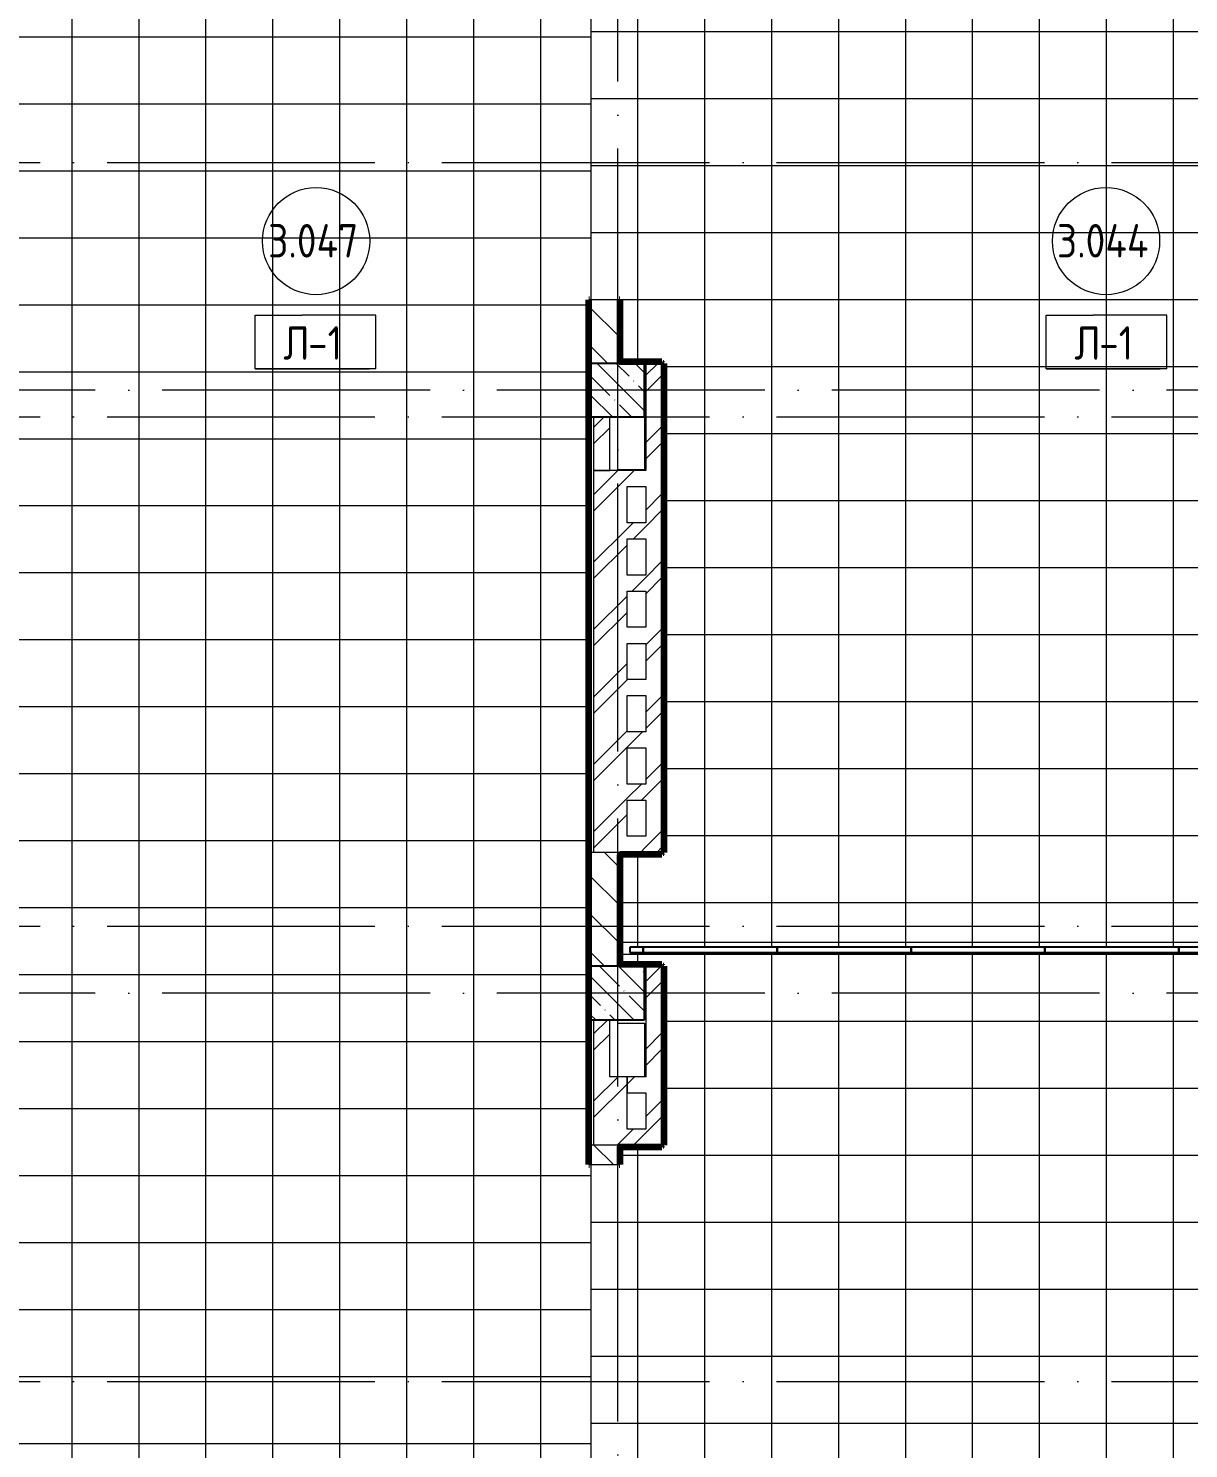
# Model space of a CAD drawing. Header units: millimetres. Extents: x 97 to 215964, y -4577 to 60645.
# Drawn here: x 199647 to 208311, y 18725 to 29325 of the extents above; entities that cross this region are included whole.
import ezdxf

# ---------------------------------------------------------------- set-up
doc = ezdxf.new("R2010")
doc.units = ezdxf.units.MM
doc.linetypes.add('ADSK_Линия сетки', pattern=[2500, 2000, -250, 0, -250])
for name, color, linetype, lineweight in [('A-AREA-____-IDEN', 2, 'Continuous', 20), ('A-FLOR-____-IDEN', 11, 'Continuous', 20), ('A-FLOR-____-OTLN', 192, 'Continuous', 9), ('A-FLOR-____-PATT', 8, 'Continuous', 9), ('A-GENM-____-MCUT', 13, 'Continuous', 9), ('A-GENM-____-OTLN', 13, 'Continuous', 9), ('A-WALL-____-MCUT', 113, 'Continuous', 9), ('A-WALL-____-PATT', 111, 'Continuous', 9), ('I-WALL-____-OTLN', 2, 'Continuous', 9), ('S-COLS-____-MCUT', 52, 'Continuous', 9), ('S-COLS-____-OTLN', 52, 'Continuous', 9), ('S-GRID-____-OTLN', 1, 'Continuous', 9)]:
    doc.layers.add(name, color=color, linetype=linetype, lineweight=lineweight)
doc.styles.add('GOST Common', font='GOST_Common.ttf', dxfattribs={"width": 0.9, "height": 250})
pattern_1 = [(45, (0, 0), (-251.4472, 251.4472), []), (45, (0, 381), (-251.4472, 251.4472), [])]
pattern_2 = [(135, (0, 0), (-141.42136, -141.42136), [])]

# ---------------------------------------------------------------- blocks, each defined once
blk = doc.blocks.new('BSC_Колонна _Прямоугольная - 400x400-V90-О_АИ_ПП_8_400_Целиком')
at = {"layer": 'S-COLS-____-OTLN', "lineweight": 5}
h = blk.add_hatch(dxfattribs=at)
h.set_pattern_fill('FP_100', color=256, style=0, pattern_type=2)
h.set_pattern_definition([(135, (-145249.98, -26625), (-142.5612, -142.5612), []), (135, (-145107.42, -26625), (-142.5612, -142.5612), [252.016, -50.403, 3.353, -47.05])])
h.paths.add_polyline_path([(-200, -200), (200, -200), (200, 200), (-200, 200)])
at = {"layer": 'S-COLS-____-MCUT', "color": 130, "lineweight": 25}
for p, q in [((200, 200), (-200, 200)), ((-200, 200), (-200, -200)), ((200, -200), (200, 200)), ((-200, -200), (200, -200))]:
    blk.add_line(p, q, dxfattribs=at)
blk = doc.blocks.new('BSC_Колонна _Прямоугольная - 400x400-V92-О_АИ_ПП_8_400_Целиком')
at = {"layer": 'S-COLS-____-OTLN', "lineweight": 5}
h = blk.add_hatch(dxfattribs=at)
h.set_pattern_fill('FP_102', color=256, style=0, pattern_type=2)
h.set_pattern_definition([(135, (-145249.98, -22125), (-142.5612, -142.5612), []), (135, (-145107.42, -22125), (-142.5612, -142.5612), [252.016, -50.403, 3.353, -47.05])])
h.paths.add_polyline_path([(-200, -200), (200, -200), (200, 200), (-200, 200)])
at = {"layer": 'S-COLS-____-MCUT', "color": 130, "lineweight": 25}
for p, q in [((200, 200), (-200, 200)), ((-200, 200), (-200, -200)), ((200, -200), (200, 200)), ((-200, -200), (200, -200))]:
    blk.add_line(p, q, dxfattribs=at)
blk = doc.blocks.new('101_Трансформируемая перегородка - 101_Трансформируемая перегородка без двери-38025956-О_АИ_ПП_8_400_Целиком')
at = {"layer": 'A-GENM-____-MCUT', "color": 130, "lineweight": 25}
for p, q in [((100, 0), (0, 0)), ((0, 0), (0, -40)), ((100, -40), (100, 0)), ((100, 0), (100, -40)), ((1100, 0), (100, 0)), ((2100, 0), (1100, 0)), ((1100, 0), (1100, -40)), ((1100, -40), (1100, 0)), ((3100, 0), (2100, 0)), ((2100, 0), (2100, -40)), ((2100, -40), (2100, 0)), ((4100, 0), (3100, 0)), ((3100, 0), (3100, -40)), ((3100, -40), (3100, 0)), ((5100, 0), (4100, 0)), ((4100, 0), (4100, -40)), ((4100, -40), (4100, 0)), ((6100, 0), (5100, 0)), ((5100, 0), (5100, -40)), ((5100, -40), (5100, 0)), ((7100, 0), (6100, 0)), ((6100, 0), (6100, -40)), ((6100, -40), (6100, 0)), ((7100, -40), (7100, 0)), ((7200, 0), (7100, 0)), ((7100, 0), (7100, -40)), ((7200, -40), (7200, 0)), ((0, -40), (100, -40)), ((100, -40), (1100, -40)), ((1100, -40), (2100, -40)), ((2100, -40), (3100, -40)), ((3100, -40), (4100, -40)), ((4100, -40), (5100, -40)), ((5100, -40), (6100, -40)), ((6100, -40), (7100, -40)), ((7100, -40), (7200, -40))]:
    blk.add_line(p, q, dxfattribs=at)
blk = doc.blocks.new('0083_СОШ675_АР_R22_rvt-1-О_АИ_ПП_8_400_Целиком')
at = {"layer": 'A-WALL-____-PATT', "lineweight": 5}
h = blk.add_hatch(dxfattribs=at)
h.set_pattern_fill('FP_10', color=10, style=0, pattern_type=2)
h.set_pattern_definition(pattern_2)
h.paths.add_polyline_path([(145050, 26825), (145250, 26825), (145250, 27300), (145050, 27300), (145050, 26825)])
h.paths.add_polyline_path([(145050, 29800), (145250, 29800), (145250, 30925), (145050, 30925), (145050, 29800)])
h = blk.add_hatch(dxfattribs=at)
h.set_pattern_fill('FP_7', color=10, style=0, pattern_type=2)
h.set_pattern_definition(pattern_1)
h.paths.add_polyline_path([(145580, 23175), (145580, 26825), (145460, 26825), (145460, 23175)])
h = blk.add_hatch(dxfattribs=at)
h.set_pattern_fill('FP_7', color=10, style=0, pattern_type=2)
h.set_pattern_definition(pattern_1)
h.paths.add_polyline_path([(145190, 26025), (145190, 26425), (145070, 26425), (145070, 26025)])
h = blk.add_hatch(dxfattribs=at)
h.set_pattern_fill('FP_7', color=10, style=0, pattern_type=2)
h.set_pattern_definition(pattern_1)
h.paths.add_polyline_path([(145460, 25905), (145460, 26025), (145070, 26025), (145070, 25905), (145378, 25905)])
h = blk.add_hatch(dxfattribs=at)
h.set_pattern_fill('FP_7', color=10, style=0, pattern_type=2)
h.set_pattern_definition(pattern_1)
h.paths.add_polyline_path([(145070, 23295), (145320, 23295), (145320, 25905), (145070, 25905), (145070, 23574)])
h = blk.add_hatch(dxfattribs=at)
h.set_pattern_fill('FP_7', color=10, style=0, pattern_type=2)
h.set_pattern_definition(pattern_1)
h.paths.add_polyline_path([(145460, 25515), (145460, 25635), (145320, 25635), (145320, 25515), (145378, 25515)])
h = blk.add_hatch(dxfattribs=at)
h.set_pattern_fill('FP_7', color=10, style=0, pattern_type=2)
h.set_pattern_definition(pattern_1)
h.paths.add_polyline_path([(145320, 25125), (145460, 25125), (145460, 25245), (145320, 25245)])
h = blk.add_hatch(dxfattribs=at)
h.set_pattern_fill('FP_7', color=10, style=0, pattern_type=2)
h.set_pattern_definition(pattern_1)
h.paths.add_polyline_path([(145320, 24735), (145460, 24735), (145460, 24855), (145320, 24855)])
h = blk.add_hatch(dxfattribs=at)
h.set_pattern_fill('FP_7', color=10, style=0, pattern_type=2)
h.set_pattern_definition(pattern_1)
h.paths.add_polyline_path([(145320, 23955), (145460, 23955), (145460, 24075), (145320, 24075)])
h = blk.add_hatch(dxfattribs=at)
h.set_pattern_fill('FP_7', color=10, style=0, pattern_type=2)
h.set_pattern_definition(pattern_1)
h.paths.add_polyline_path([(145460, 23565), (145460, 23685), (145320, 23685), (145320, 23565), (145378, 23565)])
h = blk.add_hatch(dxfattribs=at)
h.set_pattern_fill('FP_7', color=10, style=0, pattern_type=2)
h.set_pattern_definition(pattern_1)
h.paths.add_polyline_path([(145460, 23175), (145460, 23295), (145070, 23295), (145070, 23175), (145378, 23175)])
h = blk.add_hatch(dxfattribs=at)
h.set_pattern_fill('FP_10', color=10, style=0, pattern_type=2)
h.set_pattern_definition(pattern_2)
h.paths.add_polyline_path([(145250, 22325), (145250, 23175), (145050, 23175), (145050, 22325)])
h = blk.add_hatch(dxfattribs=at)
h.set_pattern_fill('FP_7', color=10, style=0, pattern_type=2)
h.set_pattern_definition(pattern_1)
h.paths.add_polyline_path([(145580, 21110), (145580, 22325), (145460, 22325), (145460, 21110)])
h = blk.add_hatch(dxfattribs=at)
h.set_pattern_fill('FP_7', color=10, style=0, pattern_type=2)
h.set_pattern_definition(pattern_1)
h.paths.add_polyline_path([(145190, 21500), (145190, 21925), (145070, 21925), (145070, 21500)])
h = blk.add_hatch(dxfattribs=at)
h.set_pattern_fill('FP_7', color=10, style=0, pattern_type=2)
h.set_pattern_definition(pattern_1)
h.paths.add_polyline_path([(145320, 21110), (145320, 21500), (145070, 21500), (145070, 21110)])
h = blk.add_hatch(dxfattribs=at)
h.set_pattern_fill('FP_7', color=10, style=0, pattern_type=2)
h.set_pattern_definition(pattern_1)
h.paths.add_polyline_path([(145320, 21380), (145460, 21380), (145460, 21500), (145320, 21500)])
h = blk.add_hatch(dxfattribs=at)
h.set_pattern_fill('FP_7', color=10, style=0, pattern_type=2)
h.set_pattern_definition(pattern_1)
h.paths.add_polyline_path([(145250, 20990), (145580, 20990), (145580, 21110), (145070, 21110), (145070, 20990)])
h = blk.add_hatch(dxfattribs=at)
h.set_pattern_fill('FP_10', color=10, style=0, pattern_type=2)
h.set_pattern_definition(pattern_2)
h.paths.add_polyline_path([(145250, 17825), (145250, 18345), (145050, 18345), (145050, 17825)])
h.paths.add_polyline_path([(145050, 20845), (145250, 20845), (145250, 20990), (145050, 20990)])
at = {"layer": 'A-FLOR-____-OTLN', "color": 90}
for p, q in [((145250, 26030), (145250, 26425)), ((145450, 26425), (145450, 26030)), ((145450, 26030), (145250, 26030)), ((145250, 21500), (145250, 21900)), ((145250, 21900), (145450, 21900)), ((145450, 21900), (145450, 21500))]:
    blk.add_line(p, q, dxfattribs=at)
at = {"layer": 'A-WALL-____-MCUT', "color": 50, "lineweight": 13}
for p, q in [((145050, 27300), (145050, 26825)), ((145250, 27300), (145050, 27300)), ((145250, 26825), (145250, 27300)), ((145460, 26825), (145460, 26025)), ((145580, 26825), (145460, 26825)), ((145580, 23175), (145580, 26825)), ((145070, 26425), (145070, 26025)), ((145190, 26025), (145190, 26425)), ((145460, 26025), (145070, 26025)), ((145070, 26025), (145070, 25905)), ((145070, 26025), (145190, 26025)), ((145070, 25905), (145070, 23295)), ((145320, 25905), (145460, 25905)), ((145320, 25635), (145320, 25905)), ((145460, 25905), (145460, 25635)), ((145460, 25635), (145320, 25635)), ((145320, 25515), (145460, 25515)), ((145320, 25245), (145320, 25515)), ((145460, 25515), (145460, 25245)), ((145460, 25245), (145320, 25245)), ((145320, 25125), (145460, 25125)), ((145320, 24855), (145320, 25125)), ((145460, 25125), (145460, 24855)), ((145460, 24855), (145320, 24855)), ((145320, 24735), (145460, 24735)), ((145320, 24465), (145320, 24735)), ((145460, 24735), (145460, 24465)), ((145460, 24465), (145320, 24465)), ((145320, 24345), (145460, 24345)), ((145320, 24075), (145320, 24345)), ((145460, 24345), (145460, 24075)), ((145460, 24075), (145320, 24075)), ((145320, 23685), (145320, 23955)), ((145320, 23955), (145460, 23955)), ((145460, 23955), (145460, 23685)), ((145460, 23685), (145320, 23685)), ((145320, 23295), (145320, 23565)), ((145320, 23565), (145460, 23565)), ((145460, 23565), (145460, 23295)), ((145070, 23295), (145070, 23175)), ((145460, 23295), (145320, 23295)), ((145050, 23175), (145050, 22325)), ((145070, 23175), (145050, 23175)), ((145250, 22325), (145250, 23175)), ((145250, 23175), (145460, 23175)), ((145460, 23175), (145580, 23175)), ((145460, 22325), (145460, 21500)), ((145580, 22325), (145460, 22325)), ((145580, 21110), (145580, 22325)), ((145070, 21925), (145070, 21500)), ((145190, 21500), (145190, 21925)), ((145070, 21500), (145070, 21110)), ((145320, 21500), (145190, 21500)), ((145460, 21500), (145320, 21500)), ((145320, 21500), (145320, 21380)), ((145320, 21110), (145320, 21500)), ((145320, 21380), (145460, 21380)), ((145460, 21380), (145460, 21110)), ((145070, 21110), (145070, 20990)), ((145460, 21110), (145320, 21110)), ((145580, 20990), (145580, 21110)), ((145050, 20990), (145050, 20845)), ((145070, 20990), (145050, 20990)), ((145250, 20990), (145580, 20990)), ((145250, 20845), (145250, 20990)), ((145050, 20845), (145250, 20845))]:
    blk.add_line(p, q, dxfattribs=at)
at = {"layer": 'A-WALL-____-MCUT', "color": 10, "lineweight": 5}
for p, q in [((145250, 23175), (145070, 23175)), ((145250, 20990), (145070, 20990))]:
    blk.add_line(p, q, dxfattribs=at)
at = {"layer": 'A-GENM-____-OTLN', "color": 90, "lineweight": 9, "rotation": 180}
blk.add_blockref('101_Трансформируемая перегородка - 101_Трансформируемая перегородка без двери-38025956-О_АИ_ПП_8_400_Целиком', (152540, 22428), dxfattribs=at)
at = {"layer": 'S-COLS-____-OTLN', "color": 90, "lineweight": 9}
for name, p in [('BSC_Колонна _Прямоугольная - 400x400-V90-О_АИ_ПП_8_400_Целиком', (145250, 26625)), ('BSC_Колонна _Прямоугольная - 400x400-V92-О_АИ_ПП_8_400_Целиком', (145250, 22125))]:
    blk.add_blockref(name, p, dxfattribs=at)
blk = doc.blocks.new('ADSK_Марка_Перекрытие - Типоразмер_ADSK_Марка-158127-О_АИ_ПП_8_400_Целиком')
at = {"layer": 'A-FLOR-____-IDEN'}
for p, q in [((-4.5, 4), (-1, 4)), ((-4.5, 0), (-4.5, 4)), ((4.5, 4), (-1, 4)), ((4.5, 0), (4.5, 4)), ((4.5, 0), (-4.5, 0)), ((-4.5, 0), (4, 0))]:
    blk.add_line(p, q, dxfattribs=at)
blk = doc.blocks.new('ADSK_Марка_Помещение_ОдноЗначение - Номер-159740-О_АИ_ПП_8_400_Целиком')
at = {"layer": 'A-AREA-____-IDEN'}
blk.add_circle((0, 0), 4, dxfattribs=at)

msp = doc.modelspace()

# ---------------------------------------------------------------- hatches: boundary and pattern name
at = {"layer": 'A-FLOR-____-PATT'}
h = msp.add_hatch(dxfattribs=at)
h.set_pattern_fill('FP_206', color=256, style=0, pattern_type=2)
h.set_pattern_definition([(270, (201472.87, 27262.5), (500, 3e-14), []), (0, (201472.87, 27262.5), (0, 500), [])])
h.paths.add_polyline_path([(203832.865903, 12800.000586), (203832.865903, 18345), (203847.865903, 18345), (203847.865903, 20845), (203832.865903, 20845), (203832.865903, 27299.999414), (203847.865903, 27299.999414), (203847.700658, 29799.999414), (203832.865903, 29799.999414), (203832.865903, 36649.999414), (203847.865903, 36649.999414), (203847.865903, 39149.999414), (203832.865903, 39149.999414), (203832.865903, 42694.998706), (203847.865903, 42694.998706), (203847.865903, 43944.998706), (203832.865903, 43944.998706), (203832.865903, 45324.968424), (199262.887824, 45324.968424), (199262.887824, 39459.99902), (199247.865903, 39459.99902), (199247.887824, 38359.99902), (199262.887824, 38359.99902), (199262.887824, 37555.15091), (199257.887824, 37555.15091), (199257.887824, 37545.151496), (199247.887824, 37545.151496), (199247.865903, 37540.151496), (198019.022324, 37540.151496), (198019.022324, 37535.151496), (197516.753324, 37535.151496), (197516.753324, 37540.151496), (195512.887824, 37540.151496), (195512.887824, 33539.968424), (199247.887824, 33539.968424), (199247.887824, 33534.968424), (199257.887824, 33534.968424), (199257.887824, 33524.968424), (199262.887824, 33524.967838), (199262.887824, 32015.000398), (199047.865903, 32015.000398), (199047.887824, 30515.000398), (199262.887824, 30513.97172), (199262.887824, 28124.296143), (199257.887824, 28124.296143), (199257.887824, 28114.296143), (199247.887824, 28114.296143), (199247.865903, 28109.296143), (195687.865903, 28109.296143), (195687.865903, 27787.500586), (195682.865903, 27787.500586), (195682.865903, 27777.500586), (195672.865903, 27777.500586), (195672.399768, 27772.500586), (195562.888824, 27772.500586), (195562.888824, 27787.5), (195497.866903, 27787.5), (195497.887824, 25674.999986), (195512.888824, 25674.999986), (195512.888824, 25640.000161), (199257.887824, 25640.000161), (199257.887824, 25625.000161), (199262.887824, 25624.986828), (199262.887824, 24992.999575), (199247.865903, 24992.999575), (199247.887824, 23892.999575), (199262.887824, 23892.999575), (199262.887824, 23215.119334), (199247.865903, 23215.119334), (199247.865903, 23154.166194), (199047.865903, 23154.166194), (199047.865903, 22229.166194), (199247.865903, 22229.166194), (199247.887824, 22115.119334), (199262.887824, 22115.119334), (199262.887824, 21113.999393), (199247.865903, 21113.999393), (199247.887824, 20013.999393), (199262.887824, 20013.999393), (199262.887824, 18423.996862), (199247.865903, 18423.996862), (199247.887824, 17323.996862), (199262.887824, 17323.996862), (199262.887824, 13477.20297), (199267.887824, 13477.20297), (199267.887824, 12974.93397), (199262.887824, 12974.93397), (199262.887824, 12800.000586), (201660.280486, 12800.000586)])
h.paths.add_polyline_path([(195497.865903, 36525), (195497.887824, 36525), (195497.865903, 36925)])
h = msp.add_hatch(dxfattribs=at)
h.set_pattern_fill('FP_193', color=256, style=0, pattern_type=2)
h.set_pattern_definition([(0, (207697.87, 27301.37), (0, 500), []), (90, (207697.87, 27301.37), (-500, 3e-14), [])])
h.paths.add_polyline_path([(204062.700658, 22502.72999), (211325.865903, 22502.72999), (211325.865903, 23000.004543), (211330.865903, 23000.430228), (211330.865903, 23010.004543), (211340.865903, 23010.004543), (211340.865903, 23015.004543), (211532.865903, 23015.004543), (211532.865903, 26410.000586), (211340.865903, 26410.000586), (211340.865903, 26415.000586), (211330.865903, 26415.000586), (211330.865903, 26425), (211325.865903, 26425), (211325.865903, 27400.11992), (211330.865903, 27400.11992), (211330.865903, 27410.11992), (211340.865903, 27410.11992), (211340.865903, 27415.11992), (211532.887824, 27415.11992), (211532.887824, 30910.000586), (211347.887824, 30910.000586), (211347.865903, 30915.000586), (211337.887824, 30915.000586), (211337.887824, 30925), (211332.887824, 30925), (211332.887824, 31325.239253), (211337.887824, 31326.108881), (211337.887824, 31335.239253), (211347.887824, 31335.239253), (211347.887824, 31340.239253), (211532.887824, 31340.239253), (211532.887824, 32024.999414), (204392.865903, 32024.999414), (204392.865903, 30925.000586), (204387.865903, 30925.000586), (204387.865903, 30915.000586), (204377.865903, 30915.000586), (204377.865903, 30910.000586), (204062.887824, 30910.000586), (204062.887824, 29799.999414), (204047.887824, 29800.074152), (204047.700658, 29799.999414), (203847.865903, 29799.999414), (203847.865903, 27299.999414), (204047.700658, 27299.967876), (204047.887824, 27299.999414), (204062.887824, 27299.999414), (204062.887824, 26840.000586), (204377.887824, 26840.000586), (204378.874311, 26835.000586), (204387.887824, 26835.000586), (204387.887824, 26825.000586), (204392.887824, 26824.136654), (204392.887824, 23175.001172), (204387.887824, 23174.031837), (204387.887824, 23165.001172), (204377.887824, 23165.001172), (204377.865903, 23160.001172), (204062.700658, 23160.001172), (204062.700658, 22533.317087)])
h.paths.add_polyline_path([(211340.865903, 26425.000586), (211347.865903, 26425.000586), (211347.865903, 26825), (211340.865903, 26825), (211340.865903, 26425.40172)])
h.paths.add_polyline_path([(211547.865903, 31325), (211547.865903, 31325.239253), (211537.887824, 31325)])
h.paths.add_polyline_path([(211532.887824, 32064.999414), (211532.887824, 32099.999414), (204392.865903, 32099.999414), (204392.865903, 32064.999414), (211447.888824, 32064.999414)])
h = msp.add_hatch(dxfattribs=at)
h.set_pattern_fill('FP_192', color=256, style=0, pattern_type=2)
h.set_pattern_definition([(0, (207697.87, 17913.87), (0, 500), []), (90, (207697.87, 17913.87), (-500, 3e-14), [])])
h.paths.add_polyline_path([(209206.839678, 13340.004543), (211325.887824, 13340.004543), (211325.887824, 13720.73942), (211330.887824, 13720.73942), (211330.887824, 13730.73942), (211340.887824, 13730.73942), (211340.887824, 13735.73942), (211532.887824, 13735.73942), (211532.887824, 17409.996629), (211340.887824, 17409.996629), (211340.887824, 17419.996629), (211325.887824, 17419.996629), (211325.887824, 18550.000586), (211330.887824, 18550.000586), (211330.887824, 18560.000586), (211340.887824, 18560.000586), (211340.887824, 18565.000586), (211532.865903, 18565.000586), (211532.865903, 21910), (211340.887824, 21910), (211340.887824, 21915), (211330.887824, 21915), (211330.887824, 21925), (211325.887824, 21925), (211325.865903, 22427.72999), (204137.887824, 22427.72999), (204137.887824, 22467.72999), (211325.865903, 22467.72999), (211325.865903, 22502.72999), (204062.700658, 22502.72999), (204062.700658, 22340.000586), (204377.865903, 22340.000586), (204377.865903, 22335.000586), (204387.865903, 22335.000586), (204387.865903, 22325.000586), (204392.865903, 22324.13791), (204392.865903, 20990), (204387.865903, 20990), (204387.865903, 20980), (204377.865903, 20980), (204377.227867, 20975), (204062.865903, 20975), (204062.865903, 20845), (203847.865903, 20845), (203847.887824, 18345), (204062.865903, 18345), (204062.865903, 17840.000586), (204247.865903, 17840.000586), (204248.254748, 17835.000586), (204257.865903, 17835.000586), (204257.865903, 17825.000586), (204262.865903, 17825.000586), (204262.865903, 17430.001172), (204377.887824, 17430.001172), (204377.887824, 17425.001172), (204387.887824, 17425.001172), (204387.887824, 17415.001172), (204392.887824, 17415), (204392.887824, 15344.997215), (204387.887824, 15344.997215), (204387.869322, 15334.997215), (204377.887824, 15334.997215), (204377.633416, 15329.997215), (204062.887824, 15329.997215), (204062.887824, 13934.999414), (204357.887824, 13934.999414), (204358.387824, 13929.999414), (204367.887824, 13929.999414), (204367.887824, 13919.999414), (204372.887824, 13919.999414), (204372.887824, 13340.004543), (205432.865903, 13340.004543), (205433.560082, 13635.11992), (205437.865903, 13635.11992), (205437.865903, 13645.11992), (205447.865903, 13645.11992), (205447.865903, 13650.11992), (206347.865903, 13650.11992), (206347.865903, 13645.11992), (206357.865903, 13645.11992), (206357.865903, 13635.11992), (206362.865903, 13634.187628), (206362.865903, 13340.004543), (206691.319947, 13340.004543)])
h.paths.add_polyline_path([(204377.887824, 15344.997215), (204377.843981, 15345), (204377.869273, 15344.997215)])
h.paths.add_polyline_path([(204247.843981, 17415.001172), (204247.865903, 17415.001172), (204247.843981, 17424.993865)])
h.paths.add_polyline_path([(211347.861456, 17424.996629), (211347.865903, 17425), (211347.865903, 17825), (211340.887824, 17825), (211340.887824, 17424.996629), (211345.516473, 17424.996629)])
h.paths.add_polyline_path([(211547.865903, 17424.996629), (211547.865903, 17424.999414), (211537.99754, 17424.999414)])
h.paths.add_polyline_path([(211347.843981, 21925), (211347.843981, 22325), (211340.865903, 22325), (211340.887824, 21925)])
at = {"layer": 'A-WALL-____-PATT'}
h = msp.add_hatch(color=7, dxfattribs=at)
h.paths.add_polyline_path([(203837.865903, 26724.296143), (203847.865903, 26724.296143), (203847.865903, 27299.999414), (203837.865903, 27299.999414), (203837.865903, 26825)])
h.paths.add_polyline_path([(203837.865903, 29799.999414), (203847.865903, 29799.999414), (203847.865903, 36649.999414), (203837.865903, 36649.999414), (203837.865903, 30925)])
h.paths.add_polyline_path([(203847.865903, 39149.999414), (203847.865903, 42694.998706), (203837.865903, 42694.998706), (203837.865903, 39149.999414)])
h.paths.add_polyline_path([(203847.865903, 43944.998706), (203847.865903, 45324.96901), (203837.865903, 45324.96901), (203837.865903, 43944.998706)])
h = msp.add_hatch(color=7, dxfattribs=at)
h.paths.add_polyline_path([(204057.887824, 26825.000586), (204057.887824, 27299.999414), (204047.887824, 27299.999414), (204047.887824, 26825.000586)])
h.paths.add_polyline_path([(204047.887824, 29799.999414), (204057.887824, 29799.999414), (204057.887824, 30925), (204047.88841, 30925)])
for points in [[(204175.800216, 26825.000586), (204377.887824, 26825.000586), (204377.887824, 26835.000586), (204057.887824, 26835.000586), (204057.887824, 26825.000586)], [(204387.887824, 23165.001172), (204387.887824, 26835.000586), (204377.887824, 26835.000586), (204377.887824, 23165.001172)], [(204057.700658, 22325.000586), (204057.700658, 23175.001172), (204047.700658, 23175.001172), (204047.700658, 22325.000586)], [(204377.887824, 23165.001172), (204377.887824, 23175.001172), (204057.700658, 23175.001172), (204057.700658, 23165.001172), (204175.800216, 23165.001172)], [(204175.800216, 22325.000586), (204377.865903, 22325.000586), (204377.865903, 22335.000586), (204057.700658, 22335.000586), (204057.700658, 22325.000586)], [(204377.865903, 20990), (204387.865903, 20990), (204387.865903, 22335.000586), (204377.865903, 22335.000586), (204377.865903, 21619.562421)], [(204057.865903, 20980), (204387.865903, 20980), (204387.865903, 20990), (204057.865903, 20990)]]:
    msp.add_hatch(color=7, dxfattribs=at).paths.add_polyline_path(points)
h = msp.add_hatch(color=7, dxfattribs=at)
h.paths.add_polyline_path([(203847.865903, 12800.000586), (203847.865903, 18345), (203837.865903, 18345), (203837.865903, 12800.000586)])
h.paths.add_polyline_path([(203847.865903, 20845), (203847.865903, 26724.296143), (203837.865903, 26724.296143), (203837.865903, 20845)])
h = msp.add_hatch(color=7, dxfattribs=at)
h.paths.add_polyline_path([(204057.865903, 17835.000586), (204057.865903, 18345), (204047.865903, 18345), (204047.865903, 17835.000586)])
h.paths.add_polyline_path([(204057.865903, 20845), (204057.865903, 20990), (204047.865903, 20990), (204047.865903, 20845)])

# ---------------------------------------------------------------- linework, layer by layer
at = {"layer": 'A-FLOR-____-OTLN'}
for p, q in [((203847.865903, 29799.999414), (203847.865903, 27299.999414)), ((211325.865903, 22502.72999), (204062.700658, 22502.72999)), ((203847.865903, 20845), (203847.865903, 18345))]:
    msp.add_line(p, q, dxfattribs=at)
at = {"layer": 'A-WALL-____-MCUT', "color": 7}
for p, q in [((203837.865903, 27299.999414), (203837.865903, 20845)), ((203847.865903, 27299.999414), (203837.865903, 27299.999414)), ((203847.865903, 26825), (203847.865903, 27299.999414)), ((204057.887824, 27299.999414), (204047.887824, 27299.999414)), ((204047.887824, 27299.999414), (204047.887824, 26825.000586)), ((204057.887824, 26835.000586), (204057.887824, 27299.999414)), ((204387.887824, 26835.000586), (204057.887824, 26835.000586)), ((204247.865903, 26825.000586), (204377.887824, 26825.000586)), ((204377.887824, 26825.000586), (204377.887824, 23175.001172)), ((204387.887824, 23165.001172), (204387.887824, 26835.000586)), ((203847.865903, 22325), (203847.865903, 26425)), ((204377.887824, 23175.001172), (204047.700658, 23175.001172)), ((204047.700658, 23175.001172), (204047.700658, 22325.000586)), ((204057.700658, 23165.001172), (204387.887824, 23165.001172)), ((204057.700658, 23165.001172), (204057.700658, 22325.000586)), ((204387.865903, 22335.000586), (204057.700658, 22335.000586)), ((204247.865903, 22325.000586), (204377.865903, 22325.000586)), ((204377.865903, 22325.000586), (204377.865903, 20990)), ((204387.865903, 20980), (204387.865903, 22335.000586)), ((203847.865903, 20845), (203847.865903, 21925)), ((204047.865903, 20990), (204047.865903, 20845)), ((204377.865903, 20990), (204047.865903, 20990)), ((204057.865903, 20845), (204057.865903, 20980)), ((204057.865903, 20980), (204387.865903, 20980)), ((203837.865903, 20845), (203847.865903, 20845)), ((204047.865903, 20845), (204057.865903, 20845))]:
    msp.add_line(p, q, dxfattribs=at)
at = {"layer": 'I-WALL-____-OTLN', "color": 5, "lineweight": 90}
for p, q in [((203832.865903, 20845), (203832.865903, 27299.999414)), ((203837.865903, 27299.999414), (203832.865903, 27299.999414)), ((204062.887824, 27299.999414), (204057.887824, 27299.999414)), ((204062.887824, 27299.999414), (204062.887824, 26835.000586)), ((204057.780297, 26840.000586), (204377.887824, 26840.000586)), ((204377.887824, 26835.000586), (204377.887824, 26840.000586)), ((204392.887824, 26825.000586), (204387.860502, 26825.000586)), ((204392.887824, 26825.000586), (204392.887824, 23175.001172)), ((203837.865903, 26724.296143), (203832.865903, 26724.296143)), ((204377.887824, 23160.001172), (204062.700658, 23160.001172)), ((204062.700658, 23160.001172), (204062.700658, 22335.000586)), ((204377.887824, 23160.001172), (204377.887824, 23165.001172)), ((204387.887824, 23175.001172), (204392.887824, 23175.001172)), ((204057.700658, 22340.000586), (204377.865903, 22340.000586)), ((204377.865903, 22335.000586), (204377.865903, 22340.000586)), ((204392.865903, 22325.000586), (204387.865903, 22325.000586)), ((204392.865903, 22325.000586), (204392.865903, 20990)), ((204387.865903, 20990), (204392.865903, 20990)), ((204377.865903, 20975), (204057.865903, 20975)), ((204062.865903, 20980), (204062.865903, 20845)), ((204377.865903, 20975), (204377.865903, 20980)), ((203832.865903, 20845), (203837.865903, 20845)), ((204057.865903, 20845), (204062.865903, 20845))]:
    msp.add_line(p, q, dxfattribs=at)
at = {"layer": 'S-GRID-____-OTLN', "linetype": 'ADSK_Линия сетки'}
for p, q in [((204047.888824, -3572.657751), (204047.888824, 60644.999414)), ((55228.336609, 28325.000984), (215146.441901, 28325.000984)), ((215146.441901, 26625.11992), (158117.887824, 26625.11992)), ((55228.336609, 26425.000586), (215146.441901, 26425.000586)), ((55228.336609, 22625.000586), (215146.441901, 22625.000586)), ((215146.441901, 22125.11992), (158117.887824, 22125.11992)), ((55228.336609, 19225.000586), (215146.441901, 19225.000586))]:
    msp.add_line(p, q, dxfattribs=at)

# ---------------------------------------------------------------- block references
at = {"color": 250, "lineweight": 5}
msp.add_blockref('0083_СОШ675_АР_R22_rvt-1-О_АИ_ПП_8_400_Целиком', (58797.887824, 0), dxfattribs=at)
at = {"layer": 'A-AREA-____-IDEN', "xscale": 99.99999999999993, "yscale": 99.99999999999993, "zscale": 99.99999999999993}
for p in [(201795.66793, 27737.159389), (207694.67646, 27737.159389)]:
    msp.add_blockref('ADSK_Марка_Помещение_ОдноЗначение - Номер-159740-О_АИ_ПП_8_400_Целиком', p, dxfattribs=at)
at = {"layer": 'A-FLOR-____-IDEN', "xscale": 99.99999999999993, "yscale": 99.99999999999993, "zscale": 99.99999999999993}
for p in [(201790.464289, 26784.204157), (207697.865903, 26784.204157)]:
    msp.add_blockref('ADSK_Марка_Перекрытие - Типоразмер_ADSK_Марка-158127-О_АИ_ПП_8_400_Целиком', p, dxfattribs=at)

# ---------------------------------------------------------------- texts
at = {"layer": 'A-AREA-____-IDEN', "lineweight": 9, "char_height": 250, "attachment_point": 1, "style": 'GOST Common'}
for s, insert, width in [('3.047', (201437.460672, 27864.884461), 880.252875), ('3.044', (207327.469203, 27864.884461), 901.8984375)]:
    msp.add_mtext(s, dxfattribs=dict(at, insert=insert, width=width))
at = {"layer": 'A-FLOR-____-IDEN', "lineweight": 9, "char_height": 250, "attachment_point": 1, "style": 'GOST Common'}
for s, insert, width in [('\\fGOST Common|b0|i0|c204|p34|;\\W.9;Л', (201550.783443, 27102.041732), 223.6708125), ('-1', (201735.330318, 27102.041732), 331.898625), ('\\fGOST Common|b0|i0|c204|p34|;\\W.9;Л', (207458.185057, 27102.041732), 223.6708125), ('-1', (207642.731932, 27102.041732), 331.898625)]:
    msp.add_mtext(s, dxfattribs=dict(at, insert=insert, width=width))

doc.saveas('drawing.dxf')
